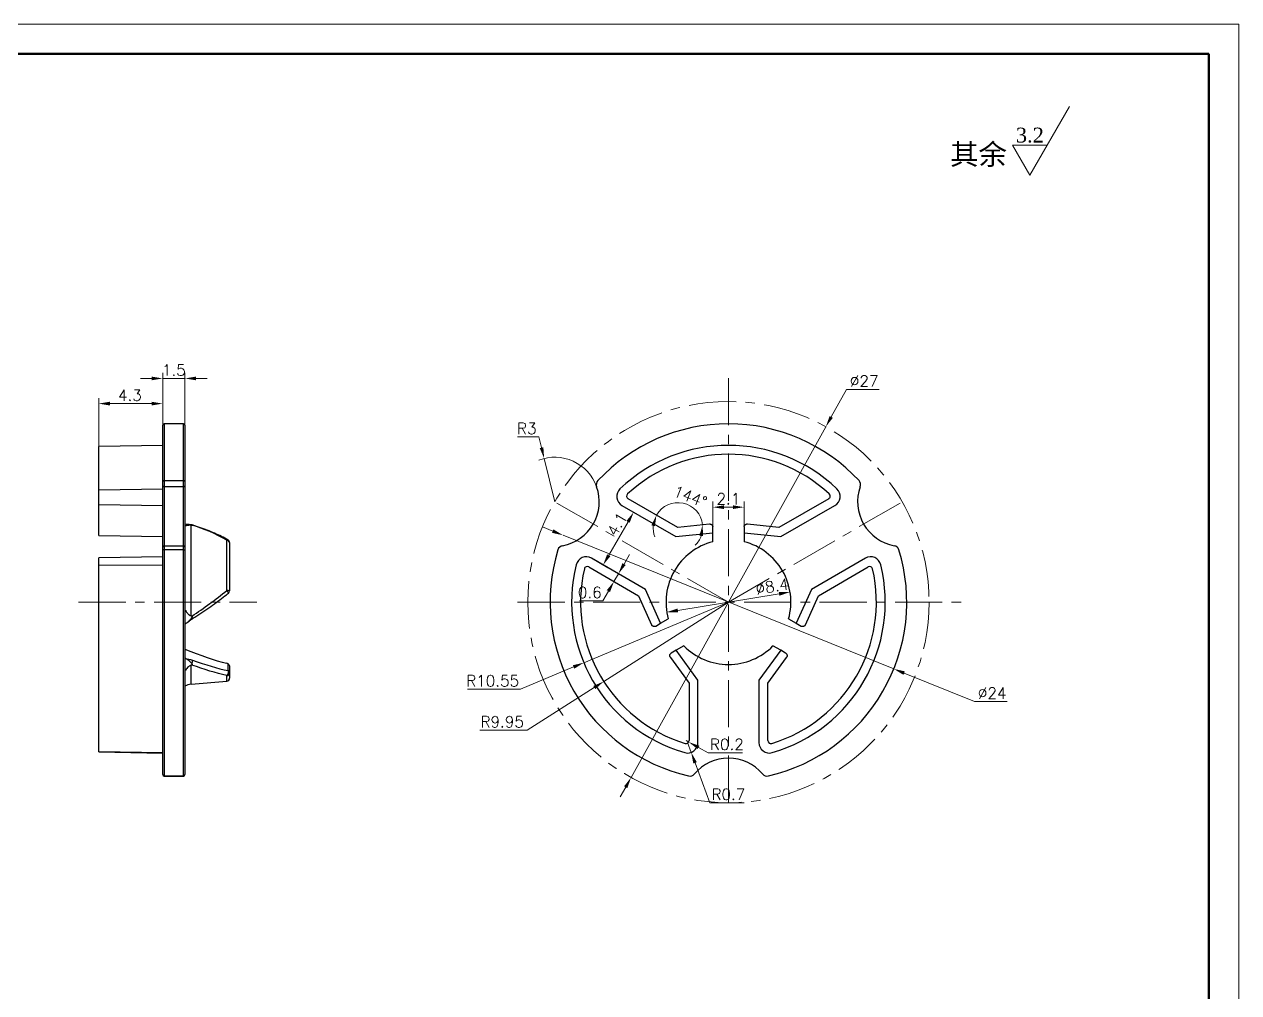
# Model space of a CAD drawing. Header units: millimetres. Extents: x 2517 to 6633, y 792 to 3241.
# Drawn here: x 3532.4 to 3614.1, y 1190.7 to 1255.9 of the extents above; entities that cross this region are included whole.
import ezdxf

# ---------------------------------------------------------------- set-up
doc = ezdxf.new("R2010")
doc.units = ezdxf.units.MM
doc.linetypes.add('CENTER', pattern=[50.8, 31.75, -6.35, 6.35, -6.35])
for name, color, linetype, lineweight in [('中心线', 1, 'CENTER', 9), ('尺寸标注', 2, 'Continuous', 9), ('引导线', 6, 'Continuous', 9), ('文本', 3, 'Continuous', 15), ('粗实线', 9, 'Continuous', 50)]:
    doc.layers.add(name, color=color, linetype=linetype, lineweight=lineweight)
doc.styles.add('st', font='txt.shx')
doc.styles.get("Standard").update_dxf_attribs({"font": 'simfang.ttf'})
doc.dimstyles.new('st0.3', dxfattribs={"dimscale": 0.3, "dimtxt": 2.5, "dimasz": 2.5, "dimexe": 1.25, "dimexo": 0, "dimtad": 1, "dimtoh": 1, "dimdec": 3, "dimdsep": 46, "dimtxsty": 'st', "dimcen": 0, "dimclrd": 256, "dimclre": 256, "dimclrt": 256, "dimadec": 4, "dimazin": 2, "dimtfac": 1, "dimtdec": 3, "dimtmove": 0, "dimatfit": 1, "dimfxl": 0, "dimlwd": -1, "dimlwe": -1, "dimarcsym": 0})

# ---------------------------------------------------------------- blocks, each defined once
blk = doc.blocks.new('*D194')
at = {"layer": 'Defpoints', "color": 0, "ltscale": 0.1, "transparency": 16777216}
for p in [(3568.647, 1221.535), (3590.899, 1212.541)]:
    blk.add_point(p, dxfattribs=at)
at = {"layer": '尺寸标注', "ltscale": 0.1, "transparency": 16777216}
for p, q in [((3567.952, 1221.816), (3567.257, 1222.097)), ((3568.647, 1221.535), (3590.899, 1212.541)), ((3591.594, 1212.26), (3596.329, 1210.346)), ((3596.329, 1210.346), (3598.516, 1210.346))]:
    blk.add_line(p, q, dxfattribs=at)
for points in [[(3567.999, 1221.932), (3567.905, 1221.7), (3568.647, 1221.535)], [(3591.641, 1212.376), (3591.547, 1212.144), (3590.899, 1212.541)]]:
    blk.add_solid(points, dxfattribs=at)
at = {"layer": '尺寸标注', "ltscale": 0.1, "transparency": 16777216, "insert": (3597.516, 1210.909), "char_height": 0.75, "attachment_point": 5, "style": 'st'}
blk.add_mtext('∅24', dxfattribs=at)
blk = doc.blocks.new('*D195')
at = {"layer": 'Defpoints', "color": 0, "ltscale": 0.1, "transparency": 16777216}
for p in [(3586.324, 1228.842), (3573.222, 1205.234)]:
    blk.add_point(p, dxfattribs=at)
at = {"layer": '尺寸标注', "ltscale": 0.1, "transparency": 16777216}
for p, q in [((3586.688, 1229.498), (3587.717, 1231.35)), ((3587.717, 1231.35), (3589.904, 1231.35)), ((3573.222, 1205.234), (3586.324, 1228.842)), ((3572.858, 1204.578), (3572.494, 1203.922))]:
    blk.add_line(p, q, dxfattribs=at)
for points in [[(3586.579, 1229.558), (3586.797, 1229.437), (3586.324, 1228.842)], [(3572.748, 1204.639), (3572.967, 1204.518), (3573.222, 1205.234)]]:
    blk.add_solid(points, dxfattribs=at)
at = {"layer": '尺寸标注', "ltscale": 0.1, "transparency": 16777216, "insert": (3588.904, 1231.913), "char_height": 0.75, "attachment_point": 5, "style": 'st'}
blk.add_mtext('∅27', dxfattribs=at)
blk = doc.blocks.new('*D196')
at = {"layer": 'Defpoints', "color": 0, "ltscale": 0.1, "transparency": 16777216}
for p in [(3580.823, 1223.427), (3578.723, 1222.086), (3580.823, 1222.086)]:
    blk.add_point(p, dxfattribs=at)
at = {"layer": '尺寸标注', "ltscale": 0.1, "transparency": 16777216}
for p, q in [((3578.723, 1222.086), (3578.723, 1223.802)), ((3579.473, 1223.427), (3580.073, 1223.427)), ((3580.823, 1222.086), (3580.823, 1223.802))]:
    blk.add_line(p, q, dxfattribs=at)
for points in [[(3579.473, 1223.552), (3579.473, 1223.302), (3578.723, 1223.427)], [(3580.073, 1223.552), (3580.073, 1223.302), (3580.823, 1223.427)]]:
    blk.add_solid(points, dxfattribs=at)
at = {"layer": '尺寸标注', "ltscale": 0.1, "transparency": 16777216, "insert": (3579.773, 1223.989), "char_height": 0.75, "attachment_point": 5, "style": 'st'}
blk.add_mtext('2.1', dxfattribs=at)
blk = doc.blocks.new('*D197')
at = {"layer": 'Defpoints', "color": 0, "ltscale": 0.1, "transparency": 16777216}
for p in [(3573.023, 1223.995), (3576.026, 1223.694), (3576.373, 1222.061), (3576.373, 1222.061), (3578.502, 1222.285)]:
    blk.add_point(p, dxfattribs=at)
at = {"layer": '尺寸标注', "ltscale": 0.1, "transparency": 16777216}
for start, end in [(6, 150), (175.95641, 201.91281), (314.08719, 340.04359)]:
    blk.add_arc((3576.373, 1222.061), 1.67, start, end, dxfattribs=at)
for points in [[(3574.588, 1222.215), (3574.827, 1222.142), (3574.927, 1222.896)], [(3577.818, 1221.506), (3578.067, 1221.476), (3578.034, 1222.235)]]:
    blk.add_solid(points, dxfattribs=at)
at = {"layer": '尺寸标注', "ltscale": 0.1, "transparency": 16777216, "insert": (3577.198, 1224.135), "char_height": 0.75, "attachment_point": 5, "rotation": 338.29972, "style": 'st'}
blk.add_mtext('144°', dxfattribs=at)
blk = doc.blocks.new('*D198')
at = {"layer": 'Defpoints', "color": 0, "ltscale": 0.1, "transparency": 16777216}
for p in [(3583.918, 1217.714), (3575.628, 1216.361)]:
    blk.add_point(p, dxfattribs=at)
at = {"layer": '尺寸标注', "ltscale": 0.1, "transparency": 16777216}
blk.add_line((3576.368, 1216.482), (3583.178, 1217.594), dxfattribs=at)
for points in [[(3583.158, 1217.717), (3583.198, 1217.47), (3583.918, 1217.714)], [(3576.348, 1216.605), (3576.388, 1216.359), (3575.628, 1216.361)]]:
    blk.add_solid(points, dxfattribs=at)
at = {"layer": '尺寸标注', "ltscale": 0.1, "transparency": 16777216, "insert": (3582.711, 1218.087), "char_height": 0.75, "attachment_point": 5, "rotation": 9.27066, "style": 'st'}
blk.add_mtext('∅8.4', dxfattribs=at)
blk = doc.blocks.new('*D199')
at = {"layer": 'Defpoints', "color": 0, "ltscale": 0.1, "transparency": 16777216}
for p in [(3579.773, 1217.038), (3570.042, 1212.961)]:
    blk.add_point(p, dxfattribs=at)
at = {"layer": '尺寸标注', "ltscale": 0.1, "transparency": 16777216}
for p, q in [((3579.773, 1217.038), (3570.042, 1212.961)), ((3569.351, 1212.672), (3565.782, 1211.177)), ((3565.782, 1211.177), (3562.219, 1211.177))]:
    blk.add_line(p, q, dxfattribs=at)
blk.add_solid([(3569.302, 1212.787), (3569.399, 1212.556), (3570.042, 1212.961)], dxfattribs=at)
at = {"layer": '尺寸标注', "ltscale": 0.1, "transparency": 16777216, "insert": (3563.907, 1211.739), "char_height": 0.75, "attachment_point": 5, "style": 'st'}
blk.add_mtext('R10.55', dxfattribs=at)
blk = doc.blocks.new('*D200')
at = {"layer": 'Defpoints', "color": 0, "ltscale": 0.1, "transparency": 16777216}
for p in [(3567.374, 1226.703), (3568.082, 1223.788)]:
    blk.add_point(p, dxfattribs=at)
at = {"layer": '尺寸标注', "ltscale": 0.1, "transparency": 16777216}
for p, q in [((3567.02, 1228.161), (3565.582, 1228.161)), ((3567.197, 1227.432), (3567.02, 1228.161)), ((3568.082, 1223.788), (3567.374, 1226.703))]:
    blk.add_line(p, q, dxfattribs=at)
blk.add_arc((3568.082, 1223.788), 3, 19.80246, 110.81297, dxfattribs=at)
blk.add_solid([(3567.318, 1227.461), (3567.075, 1227.402), (3567.374, 1226.703)], dxfattribs=at)
at = {"layer": '尺寸标注', "ltscale": 0.1, "transparency": 16777216, "insert": (3566.207, 1228.723), "char_height": 0.75, "attachment_point": 5, "style": 'st'}
blk.add_mtext('R3', dxfattribs=at)
blk = doc.blocks.new('*D201')
at = {"layer": 'Defpoints', "color": 0, "ltscale": 0.1, "transparency": 16777216}
for p in [(3579.773, 1217.038), (3571.38, 1211.694)]:
    blk.add_point(p, dxfattribs=at)
at = {"layer": '尺寸标注', "ltscale": 0.1, "transparency": 16777216}
for p, q in [((3579.773, 1217.038), (3571.38, 1211.694)), ((3570.747, 1211.291), (3566.236, 1208.418)), ((3566.236, 1208.418), (3563.049, 1208.418))]:
    blk.add_line(p, q, dxfattribs=at)
blk.add_solid([(3570.68, 1211.396), (3570.815, 1211.185), (3571.38, 1211.694)], dxfattribs=at)
at = {"layer": '尺寸标注', "ltscale": 0.1, "transparency": 16777216, "insert": (3564.549, 1208.981), "char_height": 0.75, "attachment_point": 5, "style": 'st'}
blk.add_mtext('R9.95', dxfattribs=at)
blk = doc.blocks.new('*D202')
at = {"layer": 'Defpoints', "color": 0, "ltscale": 0.1, "transparency": 16777216}
for p in [(3572.607, 1223.542), (3573.392, 1223.089), (3570.557, 1219.992)]:
    blk.add_point(p, dxfattribs=at)
at = {"layer": '尺寸标注', "ltscale": 0.1, "transparency": 16777216}
for p, q in [((3572.607, 1223.542), (3573.717, 1222.902)), ((3571.717, 1220.188), (3573.017, 1222.44)), ((3570.557, 1219.992), (3571.667, 1219.351))]:
    blk.add_line(p, q, dxfattribs=at)
for points in [[(3572.909, 1222.502), (3573.125, 1222.377), (3573.392, 1223.089)], [(3571.609, 1220.25), (3571.825, 1220.125), (3571.342, 1219.538)]]:
    blk.add_solid(points, dxfattribs=at)
at = {"layer": '尺寸标注', "ltscale": 0.1, "transparency": 16777216, "insert": (3572.277, 1222.283), "char_height": 0.75, "attachment_point": 5, "rotation": 60, "style": 'st'}
blk.add_mtext('4.1', dxfattribs=at)
blk = doc.blocks.new('*D207')
at = {"layer": 'Defpoints', "color": 0, "ltscale": 0.1, "transparency": 16777216}
for p in [(3570.592, 1219.279), (3570.892, 1219.798), (3572.37, 1218.945)]:
    blk.add_point(p, dxfattribs=at)
at = {"layer": '尺寸标注', "ltscale": 0.1, "transparency": 16777216}
for p, q in [((3572.745, 1219.594), (3573.12, 1220.244)), ((3570.592, 1219.279), (3572.395, 1218.238)), ((3570.892, 1219.798), (3572.695, 1218.757)), ((3572.37, 1218.945), (3572.07, 1218.425)), ((3571.695, 1217.776), (3571.32, 1217.126)), ((3571.32, 1217.126), (3569.757, 1217.126))]:
    blk.add_line(p, q, dxfattribs=at)
for points in [[(3572.637, 1219.657), (3572.853, 1219.532), (3572.37, 1218.945)], [(3571.587, 1217.838), (3571.803, 1217.713), (3572.07, 1218.425)]]:
    blk.add_solid(points, dxfattribs=at)
at = {"layer": '尺寸标注', "ltscale": 0.1, "transparency": 16777216, "insert": (3570.445, 1217.689), "char_height": 0.75, "attachment_point": 5, "style": 'st'}
blk.add_mtext('0.6', dxfattribs=at)
blk = doc.blocks.new('*D208')
at = {"layer": 'Defpoints', "color": 0, "ltscale": 0.1, "transparency": 16777216}
for p in [(3577.023, 1207.58), (3577.267, 1206.923)]:
    blk.add_point(p, dxfattribs=at)
at = {"layer": '尺寸标注', "ltscale": 0.1, "transparency": 16777216}
for p, q in [((3577.023, 1207.58), (3577.267, 1206.923)), ((3577.527, 1206.22), (3578.523, 1203.538)), ((3578.523, 1203.538), (3580.835, 1203.538))]:
    blk.add_line(p, q, dxfattribs=at)
blk.add_solid([(3577.645, 1206.264), (3577.41, 1206.177), (3577.267, 1206.923)], dxfattribs=at)
at = {"layer": '尺寸标注', "ltscale": 0.1, "transparency": 16777216, "insert": (3579.773, 1204.1), "char_height": 0.75, "attachment_point": 5, "style": 'st'}
blk.add_mtext('R0.7', dxfattribs=at)
blk = doc.blocks.new('*D209')
at = {"layer": 'Defpoints', "color": 0, "ltscale": 0.1, "transparency": 16777216}
for p in [(3576.923, 1207.714), (3577.099, 1207.618)]:
    blk.add_point(p, dxfattribs=at)
at = {"layer": '尺寸标注', "ltscale": 0.1, "transparency": 16777216}
for p, q in [((3576.923, 1207.714), (3577.099, 1207.618)), ((3577.757, 1207.259), (3578.415, 1206.9)), ((3578.415, 1206.9), (3580.728, 1206.9))]:
    blk.add_line(p, q, dxfattribs=at)
blk.add_solid([(3577.817, 1207.368), (3577.697, 1207.149), (3577.099, 1207.618)], dxfattribs=at)
at = {"layer": '尺寸标注', "ltscale": 0.1, "transparency": 16777216, "insert": (3579.665, 1207.462), "char_height": 0.75, "attachment_point": 5, "style": 'st'}
blk.add_mtext('R0.2', dxfattribs=at)
blk = doc.blocks.new('*D210')
at = {"layer": 'Defpoints', "color": 0, "ltscale": 0.1, "transparency": 16777216}
for p in [(3541.706, 1230.396), (3541.706, 1228.938), (3537.406, 1227.513)]:
    blk.add_point(p, dxfattribs=at)
at = {"layer": '尺寸标注', "ltscale": 0.1, "transparency": 16777216}
for p, q in [((3537.406, 1227.513), (3537.406, 1230.771)), ((3541.706, 1228.938), (3541.706, 1230.771)), ((3538.156, 1230.396), (3540.956, 1230.396))]:
    blk.add_line(p, q, dxfattribs=at)
for points in [[(3538.156, 1230.521), (3538.156, 1230.271), (3537.406, 1230.396)], [(3540.956, 1230.521), (3540.956, 1230.271), (3541.706, 1230.396)]]:
    blk.add_solid(points, dxfattribs=at)
at = {"layer": '尺寸标注', "ltscale": 0.1, "transparency": 16777216, "insert": (3539.499, 1230.958), "char_height": 0.75, "attachment_point": 5, "style": 'st'}
blk.add_mtext('4.3', dxfattribs=at)
blk = doc.blocks.new('*D211')
at = {"layer": 'Defpoints', "color": 0, "ltscale": 0.1, "transparency": 16777216}
for p in [(3543.206, 1232.091), (3541.706, 1228.938), (3543.206, 1228.938)]:
    blk.add_point(p, dxfattribs=at)
at = {"layer": '尺寸标注', "ltscale": 0.1, "transparency": 16777216}
for p, q in [((3541.706, 1228.938), (3541.706, 1232.466)), ((3543.206, 1228.938), (3543.206, 1232.466)), ((3540.956, 1232.091), (3540.206, 1232.091)), ((3541.706, 1232.091), (3543.206, 1232.091)), ((3543.956, 1232.091), (3544.706, 1232.091))]:
    blk.add_line(p, q, dxfattribs=at)
for points in [[(3540.956, 1232.216), (3540.956, 1231.966), (3541.706, 1232.091)], [(3543.956, 1232.216), (3543.956, 1231.966), (3543.206, 1232.091)]]:
    blk.add_solid(points, dxfattribs=at)
at = {"layer": '尺寸标注', "ltscale": 0.1, "transparency": 16777216, "insert": (3542.456, 1232.653), "char_height": 0.75, "attachment_point": 5, "style": 'st'}
blk.add_mtext('1.5', dxfattribs=at)

msp = doc.modelspace()

# ---------------------------------------------------------------- linework, layer by layer
at = {"color": 7, "linetype": 'Continuous', "lineweight": 25}
for p, q in [((3541.7063, 1225.1441), (3541.7063, 1228.9379)), ((3543.1063, 1229.0379), (3541.8063, 1229.0379)), ((3543.2063, 1228.9379), (3543.2063, 1225.1441)), ((3541.7063, 1227.5879), (3537.4063, 1227.5128)), ((3537.4063, 1224.5998), (3537.4063, 1227.5128)), ((3541.7063, 1224.8381), (3541.7063, 1225.1441)), ((3541.8063, 1225.2122), (3541.8063, 1224.8042)), ((3541.8063, 1225.2122), (3543.1063, 1225.2122)), ((3543.1063, 1224.8042), (3543.1063, 1225.2122)), ((3543.2063, 1225.1441), (3543.2063, 1224.8381)), ((3537.4063, 1224.5998), (3541.7063, 1224.6539)), ((3537.4063, 1223.6074), (3537.4063, 1224.5998)), ((3541.7063, 1220.7368), (3541.7063, 1224.8381)), ((3541.8063, 1224.8042), (3541.8063, 1220.8353)), ((3543.1063, 1224.8042), (3541.8063, 1224.8042)), ((3543.1063, 1220.8353), (3543.1063, 1224.8042)), ((3543.2063, 1224.8381), (3543.2063, 1220.7368)), ((3537.4063, 1223.6074), (3541.7063, 1223.5424)), ((3537.4063, 1221.5209), (3537.4063, 1223.6074)), ((3572.6068, 1223.5424), (3576.2418, 1221.4437)), ((3576.373, 1222.0608), (3573.023, 1223.9949)), ((3586.5229, 1223.9949), (3583.173, 1222.0608)), ((3583.3041, 1221.4437), (3586.9391, 1223.5424)), ((3543.245, 1222.2751), (3543.2063, 1222.2775)), ((3543.6209, 1216.1063), (3543.6209, 1222.217)), ((3576.2418, 1221.4437), (3578.723, 1221.7045)), ((3578.5021, 1222.2846), (3576.373, 1222.0608)), ((3578.723, 1221.7045), (3578.723, 1222.0857)), ((3578.723, 1221.1045), (3578.723, 1221.7045)), ((3580.823, 1222.0857), (3580.823, 1221.7045)), ((3580.823, 1221.7045), (3583.3041, 1221.4437)), ((3580.823, 1221.7045), (3580.823, 1221.1045)), ((3583.173, 1222.0608), (3581.0439, 1222.2846)), ((3537.4063, 1221.5209), (3541.7063, 1221.4437)), ((3541.8063, 1220.8353), (3541.8063, 1220.559)), ((3541.8063, 1220.8353), (3543.1063, 1220.8353)), ((3543.1063, 1220.559), (3543.1063, 1220.8353)), ((3546.0234, 1217.8251), (3546.0234, 1221.197)), ((3546.2063, 1221.0411), (3546.2063, 1217.7956)), ((3541.7063, 1220.0855), (3537.4063, 1220.0104)), ((3537.4063, 1219.5344), (3537.4063, 1220.0104)), ((3541.7063, 1220.5296), (3541.7063, 1220.7368)), ((3541.7063, 1205.4399), (3541.7063, 1220.5296)), ((3541.8063, 1220.559), (3541.8063, 1205.3425)), ((3543.1063, 1220.559), (3541.8063, 1220.559)), ((3543.1063, 1205.3425), (3543.1063, 1220.559)), ((3543.2063, 1220.7368), (3543.2063, 1220.5296)), ((3543.2063, 1220.5296), (3543.2063, 1205.4399)), ((3574.1918, 1217.893), (3570.5568, 1219.9917)), ((3588.9891, 1219.9917), (3585.3541, 1217.893)), ((3537.4063, 1219.5344), (3541.7063, 1219.5523)), ((3537.4063, 1206.9795), (3537.4063, 1219.5344)), ((3570.373, 1219.405), (3573.723, 1217.4709)), ((3585.823, 1217.4709), (3589.1729, 1219.405)), ((3575.2065, 1215.6139), (3574.1918, 1217.893)), ((3585.3541, 1217.893), (3584.3394, 1215.6139)), ((3573.723, 1217.4709), (3574.5937, 1215.5152)), ((3584.9522, 1215.5152), (3585.823, 1217.4709)), ((3575.2065, 1215.6139), (3575.7262, 1215.9139)), ((3583.8198, 1215.9139), (3584.3394, 1215.6139)), ((3543.245, 1215.5979), (3543.2063, 1215.5774)), ((3574.8764, 1215.4233), (3575.2065, 1215.6139)), ((3584.3394, 1215.6139), (3584.6695, 1215.4233)), ((3576.2565, 1213.7952), (3575.9264, 1213.6046)), ((3576.7762, 1214.0952), (3576.2565, 1213.7952)), ((3577.723, 1211.7769), (3576.2565, 1213.7952)), ((3583.2894, 1213.7952), (3581.823, 1211.7769)), ((3583.2894, 1213.7952), (3582.7698, 1214.0952)), ((3583.6195, 1213.6046), (3583.2894, 1213.7952)), ((3543.245, 1213.2406), (3543.2063, 1213.2588)), ((3546.1063, 1212.4269), (3546.1063, 1212.8798)), ((3546.2063, 1212.6937), (3546.2063, 1212.2769)), ((3575.8646, 1213.3139), (3577.123, 1211.5819)), ((3582.423, 1211.5819), (3583.6813, 1213.3139)), ((3546.2063, 1212.2769), (3546.2063, 1211.9215)), ((3577.723, 1207.5795), (3577.723, 1211.7769)), ((3581.823, 1211.7769), (3581.823, 1207.5795)), ((3543.6209, 1211.5163), (3546.0234, 1211.7222)), ((3577.123, 1211.5819), (3577.123, 1207.7137)), ((3582.423, 1207.7137), (3582.423, 1211.5819)), ((3537.4063, 1206.9795), (3541.7063, 1206.9074)), ((3537.4063, 1206.9546), (3537.4063, 1206.9795)), ((3537.4063, 1206.9546), (3541.7063, 1206.8795)), ((3541.7063, 1205.4323), (3541.7063, 1205.4399)), ((3541.8063, 1205.3425), (3543.1063, 1205.3425)), ((3541.8063, 1205.3323), (3543.1063, 1205.3323)), ((3543.2063, 1205.4399), (3543.2063, 1205.4323))]:
    msp.add_line(p, q, dxfattribs=at)
at = {"color": 8, "linetype": 'Continuous', "lineweight": 25}
for p, q in [((3541.8063, 1229.0379), (3541.8063, 1225.2122)), ((3543.1063, 1225.2122), (3543.1063, 1229.0379)), ((3543.6209, 1211.5163), (3543.6209, 1212.7903)), ((3546.0234, 1211.7222), (3546.0234, 1212.0915)), ((3541.8063, 1205.3425), (3541.8063, 1205.3323)), ((3543.1063, 1205.3323), (3543.1063, 1205.3425))]:
    msp.add_line(p, q, dxfattribs=at)
at = {"color": 7, "linetype": 'Continuous', "lineweight": 25, "flags": 128}
for points in [[(3541.8063, 1224.8042), (3541.7868, 1224.8049), (3541.768, 1224.8068), (3541.7507, 1224.8099), (3541.7356, 1224.8141), (3541.7231, 1224.8193), (3541.7139, 1224.8251), (3541.7082, 1224.8315), (3541.7063, 1224.8381)], [(3543.2063, 1224.8381), (3543.2044, 1224.8315), (3543.1987, 1224.8251), (3543.1894, 1224.8193), (3543.177, 1224.8141), (3543.1618, 1224.8099), (3543.1446, 1224.8068), (3543.1258, 1224.8049), (3543.1063, 1224.8042)], [(3541.8063, 1220.559), (3541.7868, 1220.5584), (3541.768, 1220.5567), (3541.7507, 1220.554), (3541.7356, 1220.5504), (3541.7231, 1220.5459), (3541.7139, 1220.5408), (3541.7082, 1220.5353), (3541.7063, 1220.5296)], [(3543.1063, 1220.559), (3543.1258, 1220.5584), (3543.1446, 1220.5567), (3543.1618, 1220.554), (3543.177, 1220.5504), (3543.1894, 1220.5459), (3543.1987, 1220.5408), (3543.2044, 1220.5353), (3543.2063, 1220.5296)]]:
    msp.add_lwpolyline(points, dxfattribs=at)
at = {"color": 7, "linetype": 'Continuous', "lineweight": 25}
for centre, radius, start, end in [((3541.8063, 1228.9379), 0.1, 90, 180), ((3543.1063, 1228.9379), 0.1, 0, 90), ((3579.773, 1217.0379), 12, 42.936991, 137.063009), ((3579.773, 1217.0379), 10.55, 46.211737, 133.788263), ((3579.773, 1217.0379), 9.95, 46.996165, 133.003835), ((3541.7929, 1225.1244), 0.0888, 81.321906, 167.20298), ((3543.1197, 1225.1244), 0.0888, 12.79702, 98.678094), ((3571.2806, 1224.9397), 0.4, 137.063009, 199.802464), ((3588.2654, 1224.9397), 0.4, 340.197536, 42.936991), ((3568.0816, 1223.7879), 3, 280.197536, 19.802464), ((3572.9568, 1224.1486), 0.7, 133.788263, 240), ((3573.123, 1224.1681), 0.2, 133.003835, 240), ((3586.4229, 1224.1681), 0.2, 300, 46.996165), ((3586.5891, 1224.1486), 0.7, 300, 46.211737), ((3591.4643, 1223.7879), 3, 160.197536, 259.802464), ((3578.523, 1222.0857), 0.2, 81.867467, 96), ((3578.523, 1222.0857), 0.2, 0, 14.132533), ((3581.023, 1222.0857), 0.2, 165.867467, 180), ((3581.023, 1222.0857), 0.2, 84, 98.132533), ((3541.8055, 1220.7361), 0.0992, 89.547494, 179.540231), ((3543.1071, 1220.7361), 0.0992, 0.459769, 90.452506), ((3546.0297, 1221.0191), 0.178, 7.087065, 92.026869), ((3546.0063, 1221.0411), 0.2, 0, 60.357247), ((3568.6836, 1220.4416), 0.4, 100.197536, 162.936991), ((3579.773, 1217.0379), 4.2, 104.477512, 195.522488), ((3579.773, 1217.0379), 4.2, 344.477512, 75.522488), ((3590.8624, 1220.4416), 0.4, 17.063009, 79.802464), ((3579.773, 1217.0379), 12, 162.936991, 257.063009), ((3570.2068, 1219.3855), 0.7, 60, 166.211737), ((3579.773, 1217.0379), 12, 282.936991, 17.063009), ((3589.3391, 1219.3855), 0.7, 13.788263, 120), ((3579.773, 1217.0379), 10.55, 166.211737, 253.788263), ((3579.773, 1217.0379), 9.95, 166.996165, 253.003835), ((3570.273, 1219.2318), 0.2, 60, 166.996165), ((3579.773, 1217.0379), 9.95, 286.996165, 13.003835), ((3579.773, 1217.0379), 10.55, 286.211737, 13.788263), ((3589.2729, 1219.2318), 0.2, 13.003835, 120), ((3546.0652, 1217.503), 0.3248, 64.263974, 97.406689), ((3546.0063, 1217.7956), 0.2, 308.115363, 0), ((3574.7764, 1215.5965), 0.2, 204, 218.132533), ((3574.7764, 1215.5965), 0.2, 285.867467, 300), ((3584.7695, 1215.5965), 0.2, 240, 254.132533), ((3584.7695, 1215.5965), 0.2, 321.867467, 336), ((3576.0264, 1213.4314), 0.2, 120, 134.132533), ((3579.773, 1217.0379), 4.2, 224.477512, 315.522488), ((3583.5195, 1213.4314), 0.2, 45.867467, 60), ((3543.3925, 1213.0552), 0.3191, 332.179653, 12.685142), ((3576.0264, 1213.4314), 0.2, 201.867467, 216), ((3583.5195, 1213.4314), 0.2, 324, 338.132533), ((3545.8634, 1212.309), 0.27, 306.330011, 25.898791), ((3546.0144, 1212.2833), 0.192, 272.685134, 358.094156), ((3546.0063, 1211.9215), 0.2, 274.899092, 0), ((3546.0356, 1212.2715), 0.1708, 1.828011, 65.552124), ((3543.7063, 1210.5199), 1, 94.899092, 120), ((3576.923, 1207.7137), 0.2, 253.003835, 0), ((3582.623, 1207.7137), 0.2, 180, 286.996165), ((3577.023, 1207.5795), 0.7, 253.788263, 0), ((3582.523, 1207.5795), 0.7, 180, 286.211737), ((3579.773, 1203.5379), 3, 40.197536, 139.802464), ((3541.805, 1205.4412), 0.0988, 180.745948, 270.727013), ((3541.8063, 1205.4323), 0.1, 180, 270), ((3543.1075, 1205.4412), 0.0988, 269.272987, 359.254052), ((3543.1063, 1205.4323), 0.1, 270, 0), ((3577.176, 1205.7323), 0.4, 257.063009, 319.802464), ((3582.37, 1205.7323), 0.4, 220.197536, 282.936991)]:
    msp.add_arc(centre, radius, start, end, dxfattribs=at)
at = {"color": 8, "linetype": 'Continuous', "lineweight": 25}
for centre, radius, start, end in [((3546.0787, 1221.1402), 0.0793, 70.444734, 134.245751), ((3545.7584, 1217.5506), 0.3815, 13.278108, 46.014), ((3543.9684, 1216.1514), 0.3424, 210.937791, 221.691782)]:
    msp.add_arc(centre, radius, start, end, dxfattribs=at)
at = {"color": 7, "linetype": 'Continuous', "lineweight": 25}
for centre, major_axis, ratio, start_param, end_param in [((3541.2441, 1216.8597), (7.1495, -3.8256), 0.2274642, 5.1094434, 5.5570021), ((3539.118, 1217.9227), (9.8284, -5.252), 0.225284, 5.3138512, 5.6159408)]:
    msp.add_ellipse(centre, major_axis=major_axis, ratio=ratio, start_param=start_param, end_param=end_param, dxfattribs=at)
for points, knots in [([(3543.6209, 1222.217), (3543.5989, 1222.216), (3543.554, 1222.214), (3543.4925, 1222.2091), (3543.4341, 1222.2033), (3543.3601, 1222.1944), (3543.2854, 1222.1832), (3543.2301, 1222.1738), (3543.2075, 1222.1693), (3543.2063, 1222.1691)], [0, 0, 0, 0, 0.1139785, 0.2321391, 0.3640366, 0.4973589, 0.7695887, 0.9878017, 1, 1, 1, 1]), ([(3543.6747, 1222.2319), (3543.6195, 1222.2408), (3543.5527, 1222.2485), (3543.4099, 1222.2631), (3543.332, 1222.2698), (3543.245, 1222.2751)], [0, 0, 0, 0, 0.5, 0.5, 1, 1, 1, 1]), ([(3543.6716, 1222.2188), (3543.6768, 1222.219), (3543.682, 1222.2193), (3543.6866, 1222.2196), (3543.6913, 1222.2199), (3543.6956, 1222.2203), (3543.6987, 1222.2208), (3543.7016, 1222.2213), (3543.7036, 1222.2218), (3543.7048, 1222.2223), (3543.7062, 1222.2229), (3543.7065, 1222.2235), (3543.706, 1222.2242), (3543.7051, 1222.2253), (3543.702, 1222.2263), (3543.6982, 1222.2274), (3543.6921, 1222.229), (3543.6838, 1222.2305), (3543.6747, 1222.2319)], [0, 0, 0, 0, 0.00001678853, 0.00001678853, 0.00001678853, 0.00003385531, 0.00003385531, 0.00003385531, 0.00004908839, 0.00004908839, 0.00004908839, 0.00006741658, 0.00006741658, 0.00006741658, 0.0000991218, 0.0000991218, 0.0000991218, 0.00014899221, 0.00014899221, 0.00014899221, 0.00014899221]), ([(3546.1052, 1221.2149), (3546.0293, 1221.2573), (3545.8073, 1221.3812), (3545.4259, 1221.572), (3544.9519, 1221.7836), (3544.4496, 1221.9805), (3544.0287, 1222.1261), (3543.775, 1222.2036), (3543.6996, 1222.2266)], [0, 0, 0, 0, 0.098545, 0.2883204, 0.485985, 0.6929018, 0.9087369, 1, 1, 1, 1]), ([(3578.5513, 1222.2837), (3578.5587, 1222.2826), (3578.5675, 1222.2811), (3578.5871, 1222.2753), (3578.5945, 1222.2728), (3578.6098, 1222.2659), (3578.6155, 1222.2632), (3578.6268, 1222.2567), (3578.631, 1222.2542), (3578.6419, 1222.2466), (3578.6504, 1222.2404), (3578.6691, 1222.2228), (3578.6736, 1222.2174), (3578.6811, 1222.2083), (3578.6838, 1222.2046), (3578.6908, 1222.1947), (3578.694, 1222.1896), (3578.7019, 1222.1756), (3578.7051, 1222.1686), (3578.7127, 1222.1502), (3578.7151, 1222.1417), (3578.7169, 1222.1345)], [0, 0, 0, 0, 0.25, 0.25, 0.375, 0.375, 0.4375, 0.4375, 0.46875, 0.46875, 0.5, 0.5, 0.53125, 0.53125, 0.5625, 0.5625, 0.625, 0.625, 0.75, 0.75, 1, 1, 1, 1]), ([(3580.829, 1222.1345), (3580.8308, 1222.1418), (3580.8332, 1222.1505), (3580.8411, 1222.1693), (3580.8444, 1222.1764), (3580.8528, 1222.1909), (3580.8561, 1222.1963), (3580.8637, 1222.2068), (3580.8667, 1222.2107), (3580.8753, 1222.2208), (3580.8825, 1222.2286), (3580.9019, 1222.2454), (3580.9077, 1222.2493), (3580.9176, 1222.2558), (3580.9215, 1222.2581), (3580.9321, 1222.264), (3580.9375, 1222.2666), (3580.9522, 1222.2731), (3580.9595, 1222.2755), (3580.9786, 1222.2812), (3580.9874, 1222.2826), (3580.9947, 1222.2837)], [0, 0, 0, 0, 0.25, 0.25, 0.375, 0.375, 0.4375, 0.4375, 0.46875, 0.46875, 0.5, 0.5, 0.53125, 0.53125, 0.5625, 0.5625, 0.625, 0.625, 0.75, 0.75, 1, 1, 1, 1]), ([(3543.7127, 1215.9237), (3543.8113, 1215.988), (3544.0922, 1216.1715), (3544.5438, 1216.4761), (3545.0571, 1216.835), (3545.5402, 1217.1864), (3545.8938, 1217.4539), (3546.0859, 1217.604), (3546.1297, 1217.6382)], [0, 0, 0, 0, 0.1187512, 0.3385432, 0.5494949, 0.7511363, 0.9431822, 1, 1, 1, 1]), ([(3543.2063, 1216.5274), (3543.2543, 1216.4532), (3543.3365, 1216.3261), (3543.4745, 1216.1759), (3543.5779, 1216.1268), (3543.6209, 1216.1063)], [0, 0, 0, 0, 0.4499744, 0.7709149, 1, 1, 1, 1]), ([(3543.245, 1215.5979), (3543.3323, 1215.6442), (3543.409, 1215.7023), (3543.5521, 1215.83), (3543.6196, 1215.8984), (3543.6747, 1215.9754)], [0, 0, 0, 0, 0.5, 0.5, 1, 1, 1, 1]), ([(3543.413, 1215.7082), (3543.4254, 1215.7182), (3543.4913, 1215.7719), (3543.5923, 1215.8444), (3543.6823, 1215.9029), (3543.7131, 1215.923)], [0, 0, 0, 0, 0.1314909, 0.7020946, 1, 1, 1, 1]), ([(3543.6747, 1215.9754), (3543.6836, 1215.9878), (3543.6918, 1216.0009), (3543.6979, 1216.0146), (3543.7013, 1216.0225), (3543.7041, 1216.0307), (3543.7055, 1216.0391), (3543.7064, 1216.0448), (3543.7065, 1216.0507), (3543.7056, 1216.0564), (3543.7048, 1216.0608), (3543.7033, 1216.0651), (3543.7011, 1216.069), (3543.6988, 1216.0729), (3543.6957, 1216.0765), (3543.6921, 1216.0795), (3543.6877, 1216.0831), (3543.6825, 1216.086), (3543.677, 1216.0882), (3543.6752, 1216.0889), (3543.6734, 1216.0896), (3543.6716, 1216.0902)], [0, 0, 0, 0, 0.00004878301, 0.00004878301, 0.00004878301, 0.00007663071, 0.00007663071, 0.00007663071, 0.00009554577, 0.00009554577, 0.00009554577, 0.00011004915, 0.00011004915, 0.00011004915, 0.0001246182, 0.0001246182, 0.0001246182, 0.00014250014, 0.00014250014, 0.00014250014, 0.00014830304, 0.00014830304, 0.00014830304, 0.00014830304]), ([(3574.8311, 1215.4041), (3574.8239, 1215.4021), (3574.8152, 1215.3998), (3574.7949, 1215.3972), (3574.7871, 1215.3965), (3574.7704, 1215.3965), (3574.7641, 1215.3967), (3574.7511, 1215.3981), (3574.7463, 1215.3987), (3574.7332, 1215.4011), (3574.7229, 1215.4034), (3574.6986, 1215.4118), (3574.6924, 1215.4149), (3574.6818, 1215.4202), (3574.6778, 1215.4224), (3574.6674, 1215.4286), (3574.6624, 1215.4321), (3574.6495, 1215.4416), (3574.6438, 1215.4467), (3574.6293, 1215.4604), (3574.6237, 1215.4672), (3574.6191, 1215.473)], [0, 0, 0, 0, 0.25, 0.25, 0.375, 0.375, 0.4375, 0.4375, 0.46875, 0.46875, 0.5, 0.5, 0.53125, 0.53125, 0.5625, 0.5625, 0.625, 0.625, 0.75, 0.75, 1, 1, 1, 1]), ([(3584.9268, 1215.473), (3584.9222, 1215.4671), (3584.9165, 1215.4602), (3584.9016, 1215.4462), (3584.8957, 1215.441), (3584.8822, 1215.4312), (3584.877, 1215.4276), (3584.8657, 1215.4211), (3584.8614, 1215.4187), (3584.8494, 1215.413), (3584.8397, 1215.4088), (3584.8151, 1215.4014), (3584.8082, 1215.4002), (3584.7966, 1215.3983), (3584.792, 1215.3977), (3584.78, 1215.3966), (3584.7739, 1215.3965), (3584.7579, 1215.3966), (3584.7502, 1215.3973), (3584.7305, 1215.3999), (3584.7219, 1215.4021), (3584.7148, 1215.4041)], [0, 0, 0, 0, 0.25, 0.25, 0.375, 0.375, 0.4375, 0.4375, 0.46875, 0.46875, 0.5, 0.5, 0.53125, 0.53125, 0.5625, 0.5625, 0.625, 0.625, 0.75, 0.75, 1, 1, 1, 1]), ([(3575.8408, 1213.3569), (3575.838, 1213.3639), (3575.8349, 1213.3723), (3575.8302, 1213.3922), (3575.8286, 1213.3999), (3575.8269, 1213.4165), (3575.8264, 1213.4228), (3575.8264, 1213.4358), (3575.8265, 1213.4407), (3575.8276, 1213.454), (3575.8288, 1213.4645), (3575.8346, 1213.4895), (3575.8371, 1213.496), (3575.8412, 1213.5071), (3575.843, 1213.5113), (3575.8481, 1213.5223), (3575.851, 1213.5276), (3575.8591, 1213.5415), (3575.8636, 1213.5477), (3575.8757, 1213.5635), (3575.8819, 1213.5699), (3575.8872, 1213.575)], [0, 0, 0, 0, 0.25, 0.25, 0.375, 0.375, 0.4375, 0.4375, 0.46875, 0.46875, 0.5, 0.5, 0.53125, 0.53125, 0.5625, 0.5625, 0.625, 0.625, 0.75, 0.75, 1, 1, 1, 1]), ([(3583.6588, 1213.575), (3583.6641, 1213.5698), (3583.6704, 1213.5634), (3583.6828, 1213.5471), (3583.6874, 1213.5407), (3583.6957, 1213.5262), (3583.6987, 1213.5207), (3583.704, 1213.5088), (3583.7059, 1213.5042), (3583.7103, 1213.4917), (3583.7135, 1213.4817), (3583.7183, 1213.4564), (3583.7188, 1213.4494), (3583.7195, 1213.4377), (3583.7195, 1213.4331), (3583.7194, 1213.421), (3583.7189, 1213.415), (3583.7171, 1213.399), (3583.7156, 1213.3915), (3583.711, 1213.3721), (3583.7078, 1213.3638), (3583.7051, 1213.3569)], [0, 0, 0, 0, 0.25, 0.25, 0.375, 0.375, 0.4375, 0.4375, 0.46875, 0.46875, 0.5, 0.5, 0.53125, 0.53125, 0.5625, 0.5625, 0.625, 0.625, 0.75, 0.75, 1, 1, 1, 1]), ([(3543.6209, 1212.7903), (3543.5989, 1212.7827), (3543.554, 1212.7671), (3543.47, 1212.7161), (3543.3763, 1212.6341), (3543.2811, 1212.5268), (3543.2301, 1212.4504), (3543.2063, 1212.4146)], [0, 0, 0, 0, 0.1130028, 0.2301518, 0.4927905, 0.7626898, 1, 1, 1, 1]), ([(3543.6747, 1212.9063), (3543.6195, 1212.9746), (3543.5527, 1213.0345), (3543.4099, 1213.1475), (3543.332, 1213.1997), (3543.245, 1213.2406)], [0, 0, 0, 0, 0.5, 0.5, 1, 1, 1, 1]), ([(3543.6716, 1212.8047), (3543.6768, 1212.8062), (3543.682, 1212.8081), (3543.6866, 1212.8106), (3543.6913, 1212.8132), (3543.6956, 1212.8165), (3543.6987, 1212.8202), (3543.7016, 1212.8236), (3543.7036, 1212.8275), (3543.7048, 1212.8315), (3543.7062, 1212.8363), (3543.7065, 1212.8413), (3543.706, 1212.8462), (3543.7051, 1212.8547), (3543.702, 1212.863), (3543.6982, 1212.8709), (3543.6921, 1212.8834), (3543.6838, 1212.8951), (3543.6747, 1212.9063)], [0, 0, 0, 0, 0.00001678853, 0.00001678853, 0.00001678853, 0.00003385531, 0.00003385531, 0.00003385531, 0.00004908839, 0.00004908839, 0.00004908839, 0.00006741658, 0.00006741658, 0.00006741658, 0.0000991218, 0.0000991218, 0.0000991218, 0.00014899221, 0.00014899221, 0.00014899221, 0.00014899221])]:
    msp.add_open_spline(points, degree=3, knots=knots, dxfattribs=at)
for points in [[(3543.6716, 1222.2188), (3543.6547, 1222.2182), (3543.6378, 1222.2176), (3543.6209, 1222.217)], [(3546.0234, 1221.197), (3545.2747, 1221.6377), (3544.4821, 1221.9667), (3543.6716, 1222.2188)], [(3543.6716, 1216.0902), (3544.4821, 1216.6375), (3545.2753, 1217.215), (3546.0234, 1217.8251)], [(3543.6209, 1216.1063), (3543.6378, 1216.101), (3543.6547, 1216.0956), (3543.6716, 1216.0902)], [(3543.245, 1213.2406), (3543.3877, 1213.2207), (3543.5404, 1213.1826), (3543.7038, 1213.1253)], [(3543.6716, 1212.8047), (3543.6547, 1212.7999), (3543.6378, 1212.7951), (3543.6209, 1212.7903)], [(3546.0234, 1212.0915), (3545.2747, 1212.2614), (3544.4821, 1212.5095), (3543.6716, 1212.8047)], [(3546.1063, 1212.8798), (3546.0743, 1212.8997), (3546.0417, 1212.912), (3546.012, 1212.9193)], [(3546.1063, 1212.8798), (3546.1696, 1212.8404), (3546.2063, 1212.7666), (3546.2063, 1212.6937)]]:
    msp.add_open_spline(points, degree=3, dxfattribs=at)
at = {"layer": '中心线', "ltscale": 0.1}
for p, q in [((3579.773, 1203.5379), (3579.773, 1232.5509)), ((3579.773, 1217.0379), (3568.0816, 1223.7879)), ((3579.773, 1217.0379), (3591.4643, 1223.7879)), ((3536.0474, 1217.0379), (3548.0421, 1217.0379)), ((3565.5811, 1217.0379), (3595.6782, 1217.0379))]:
    msp.add_line(p, q, dxfattribs=at)
msp.add_circle((3579.773, 1217.0379), 13.5, dxfattribs=at)
at = {"layer": '引导线'}
for p in [(3446.1051, 1255.9254), (3614.1051, 1137.1254)]:
    msp.add_line(p, (3614.1051, 1255.9254), dxfattribs=at)
at = {"layer": '文本'}
for p, q in [((3600.0499, 1245.775), (3602.7103, 1250.383)), ((3601.2138, 1247.791), (3598.8859, 1247.791)), ((3598.8859, 1247.791), (3600.0499, 1245.775))]:
    msp.add_line(p, q, dxfattribs=at)
at = {"layer": '粗实线'}
for p in [(3456.1051, 1253.9254), (3612.1051, 1139.1254)]:
    msp.add_line(p, (3612.1051, 1253.9254), dxfattribs=at)

# ---------------------------------------------------------------- texts
at = {"layer": '文本'}
for s, insert, char_height, width, attachment_point in [('{\\fTimes New Roman|b0|i0|c0|p18;3.2}', (3599.1095, 1248.9689), 1, 5.84, 1), ('其余', (3596.5974, 1246.3211), 1.4, 25.27192, 8)]:
    msp.add_mtext(s, dxfattribs=dict(at, insert=insert, char_height=char_height, width=width, attachment_point=attachment_point))

# ---------------------------------------------------------------- dimensions: what is measured, and where the dimension line sits
at = {"layer": '尺寸标注', "ltscale": 0.1}
for base, p1, p2, picture, middle in [((3543.2063, 1232.0909), (3541.7063, 1228.9379), (3543.2063, 1228.9379), '*D211', (3542.4563, 1232.0909)), ((3541.7063, 1230.3959), (3537.4063, 1227.5128), (3541.7063, 1228.9379), '*D210', (3539.4986, 1230.3959))]:
    dim = msp.add_linear_dim(base=base, p1=p1, p2=p2, dimstyle='st0.3', dxfattribs=at)
    dim.commit()
    dim.dimension.update_dxf_attribs({"geometry": picture, "text_midpoint": middle, "dimtype": 160})
for p1, p2, picture, middle in [((3573.2217, 1205.234), (3586.3242, 1228.8417), '*D195', (3588.9041, 1231.3505)), ((3568.6473, 1221.5346), (3590.8986, 1212.5412), '*D194', (3597.5163, 1210.3464))]:
    dim = msp.add_diameter_dim_2p(p1=p1, p2=p2, dimstyle='st0.3', override={"dimtol": 0, "dimlim": 0, "dimtp": 0, "dimtm": 0, "dimtfac": 1, "dimtdec": 1, "dimtolj": 0, "dimtzin": 8}, dxfattribs=at)
    dim.commit()
    dim.dimension.update_dxf_attribs({"geometry": picture, "text_midpoint": middle, "dimtype": 163})
for center, mpoint, picture, middle in [((3568.0816, 1223.7879), (3567.3736, 1226.7031), '*D200', (3566.2071, 1228.1608)), ((3579.773, 1217.0379), (3570.0423, 1212.9615), '*D199', (3563.9069, 1211.1767)), ((3579.773, 1217.0379), (3571.3801, 1211.6935), '*D201', (3564.5487, 1208.4181)), ((3576.923, 1207.7137), (3577.0985, 1207.6179), '*D209', (3579.6653, 1206.8995)), ((3577.023, 1207.5795), (3577.2665, 1206.9233), '*D208', (3579.773, 1203.5379))]:
    dim = msp.add_radius_dim(center=center, mpoint=mpoint, dimstyle='st0.3', dxfattribs=at)
    dim.commit()
    dim.dimension.update_dxf_attribs({"geometry": picture, "text_midpoint": middle, "dimtype": 164})
dim = msp.add_angular_dim_2l(base=(3576.025798, 1223.694114), line1=((3576.372965, 1222.060822), (3573.022996, 1223.994927)), line2=((3578.502052, 1222.284598), (3576.372965, 1222.060822)), dimstyle='st0.3', override={"dimtol": 0, "dimlim": 0, "dimtp": 0, "dimtm": 0, "dimtfac": 1, "dimtdec": 1, "dimtolj": 0, "dimtzin": 8}, dxfattribs=at)
dim.commit()
dim.dimension.update_dxf_attribs({"geometry": '*D197', "text_midpoint": (3576.990368, 1223.612266), "dimtype": 162})
dim = msp.add_linear_dim(base=(3580.823, 1223.4266), p1=(3578.723, 1222.0857), p2=(3580.823, 1222.0857), dimstyle='st0.3', override={"dimtol": 0, "dimlim": 0, "dimtp": 0, "dimtm": 0, "dimtfac": 1, "dimtdec": 1, "dimtolj": 0, "dimtzin": 8}, dxfattribs=at)
dim.commit()
dim.dimension.update_dxf_attribs({"geometry": '*D196', "text_midpoint": (3579.773, 1223.4266), "dimtype": 160})
for base, p1, p2, picture, middle in [((3573.3919, 1223.0891), (3570.5568, 1219.9917), (3572.6068, 1223.5424), '*D202', (3572.7639, 1222.0015)), ((3572.37, 1218.9448), (3570.5917, 1219.2787), (3570.8917, 1219.7983), '*D207', (3570.445, 1217.1262))]:
    dim = msp.add_linear_dim(base=base, p1=p1, p2=p2, angle=60, dimstyle='st0.3', dxfattribs=at)
    dim.commit()
    dim.dimension.update_dxf_attribs({"geometry": picture, "text_midpoint": middle, "dimtype": 161})
dim = msp.add_diameter_dim_2p(p1=(3575.6278, 1216.3613), p2=(3583.9181, 1217.7145), dimstyle='st0.3', dxfattribs=at)
dim.commit()
dim.dimension.update_dxf_attribs({"geometry": '*D198', "text_midpoint": (3582.8013, 1217.5322), "dimtype": 163})

doc.saveas('drawing.dxf')
